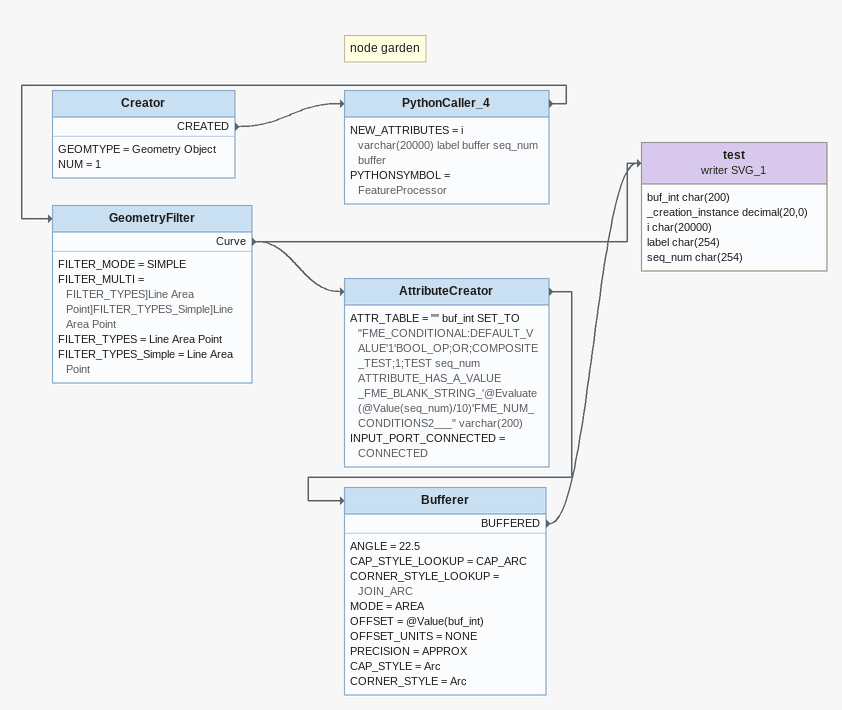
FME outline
Creator
    GEOMTYPE = Geometry Object
    NUM = 1
    CREATED -> PythonCaller_4
Note: node garden
PythonCaller_4
    NEW_ATTRIBUTES = i varchar(20000) label buffer seq_num buffer
    PYTHONSYMBOL = FeatureProcessor
    -> GeometryFilter
GeometryFilter
    FILTER_MODE = SIMPLE
    FILTER_MULTI = FILTER_TYPES]Line Area Point]FILTER_TYPES_Simple]Line Area Point
    FILTER_TYPES = Line Area Point
    FILTER_TYPES_Simple = Line Area Point
    Curve -> test (writer SVG_1)
    Curve -> AttributeCreator
AttributeCreator
    ATTR_TABLE = "" buf_int SET_TO "FME_CONDITIONAL:DEFAULT_VALUE'1'BOOL_OP;OR;COMPOSITE_TEST;1;TEST seq_num ATTRIBUTE_HAS_A_VALUE _FME_BLANK_STRING_'@Evaluate(@Value(seq_num)/10)'FME_NUM_CONDITIONS2___" varchar(200)
    INPUT_PORT_CONNECTED = CONNECTED
    -> Bufferer
Bufferer
    ANGLE = 22.5
    CAP_STYLE_LOOKUP = CAP_ARC
    CORNER_STYLE_LOOKUP = JOIN_ARC
    MODE = AREA
    OFFSET = @Value(buf_int)
    OFFSET_UNITS = NONE
    PRECISION = APPROX
    CAP_STYLE = Arc
    CORNER_STYLE = Arc
    BUFFERED -> test (writer SVG_1)
test (writer SVG_1)
    attributes: buf_int char(200), _creation_instance decimal(20,0), i char(20000), label char(254), seq_num char(254)
